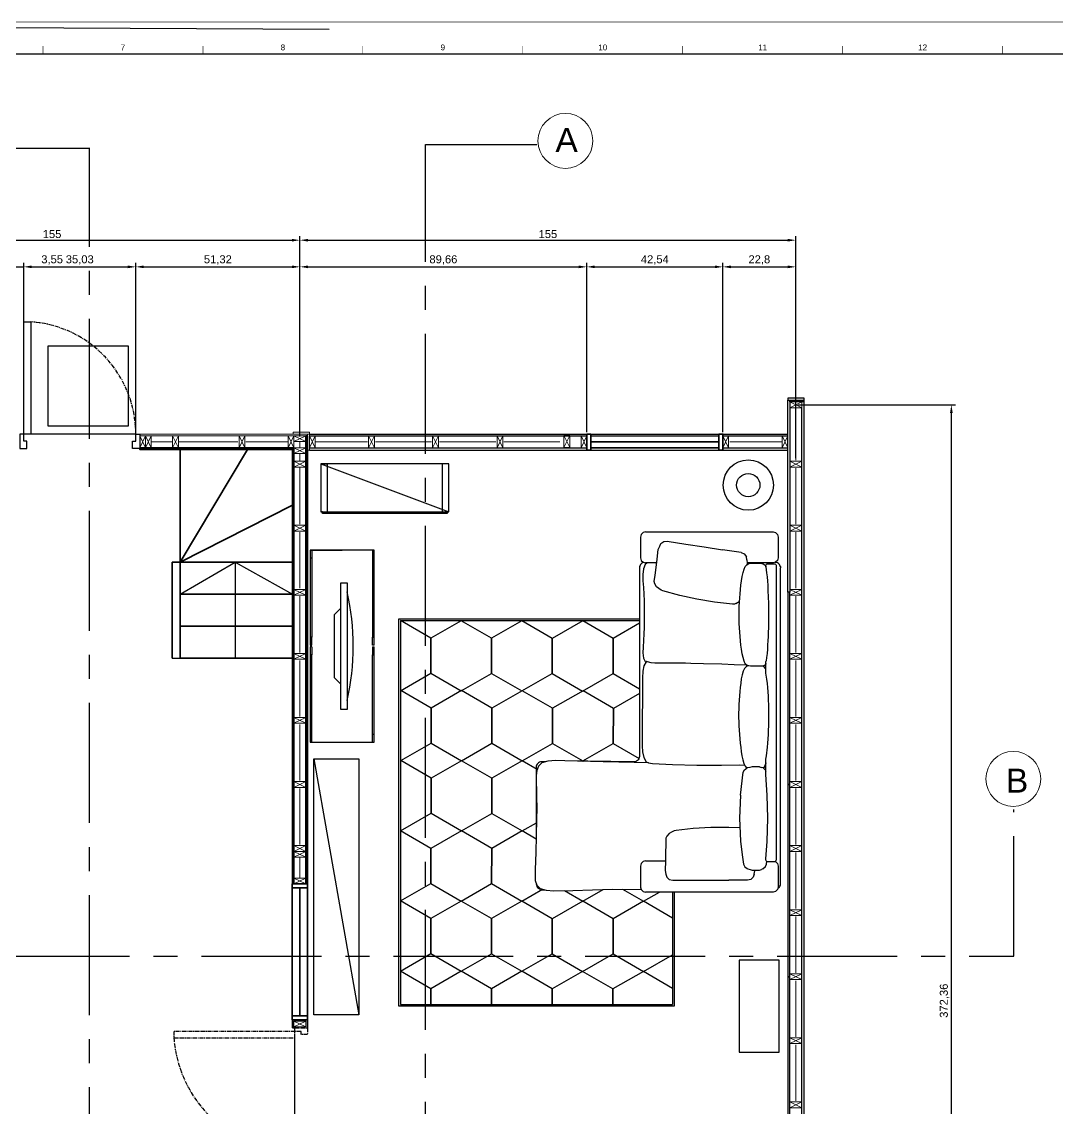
# Paper-space layout 'A000' of a CAD drawing. Header units: millimetres. Extents: x 0 to 841, y 0 to 594.
# Drawn here: x 324.4 to 648.1, y 254.6 to 594.1 of the extents above; entities that cross this region are included whole.
import ezdxf
from ezdxf.enums import TextEntityAlignment as Align

# ---------------------------------------------------------------- set-up
doc = ezdxf.new("R2010")
doc.units = ezdxf.units.MM
doc.header["$MEASUREMENT"] = 0
doc.linetypes.add('CENTER', pattern=[2, 1.25, -0.25, 0.25, -0.25])
doc.layers.get('DEFPOINTS').update_dxf_attribs({"color": 210})
for name, color, linetype, lineweight in [('A-ANNO-SYMB', 3, 'Continuous', 18), ('A-DETL-MBND', 3, 'Continuous', 18), ('A-DETL-MCUT', 4, 'Continuous', 25), ('A-DOOR-FULL', 4, 'Continuous', 25), ('A-ELEV-MBE1', 7, 'Continuous', 35), ('A-ELEV-MBE2', 4, 'Continuous', 25), ('A-FURN', 8, 'Continuous', 18), ('A-SECT-MCUT', 7, 'Continuous', 35), ('A-WALL-PATT', 8, 'Continuous', 18), ('A-WALL-STUD', 3, 'Continuous', 18)]:
    doc.layers.add(name, color=color, linetype=linetype, lineweight=lineweight)
for name, color, linetype in [('Arredo', 7, 'Continuous'), ('G-ANNO-TEXT', 3, 'Continuous'), ('G-ANNO-TTLB', 3, 'Continuous'), ('simona arzu 1', 1, 'Continuous')]:
    doc.layers.add(name, color=color, linetype=linetype)
doc.layers.add('G-ANNO-NPLT', color=210, linetype='Continuous', plot=False)
doc.styles.add('ARIAL', font='arial.ttf')
doc.styles.get("Standard").update_dxf_attribs({"font": 'arial.ttf'})
doc.dimstyles.new('ISO-25', dxfattribs={"dimtxt": 2.5, "dimasz": 2.5, "dimexe": 1.25, "dimexo": 0.625, "dimtad": 1, "dimtxsty": 'Standard', "dimcen": 2.5, "dimadec": 0, "dimazin": 0, "dimtfac": 1, "dimtmove": 0, "dimatfit": 3, "dimfxl": 1, "dimarcsym": 0})

# ---------------------------------------------------------------- blocks, each defined once
blk = doc.blocks.new('A1_GRID_LAYOUT')
at = {"layer": 'G-ANNO-NPLT', "const_width": 0.18}
blk.add_lwpolyline([(841, 594), (0, 594)], dxfattribs=at)
at = {"layer": 'G-ANNO-TTLB', "const_width": 0.5, "flags": 128}
blk.add_lwpolyline([(25, 584), (25, 10), (831, 10), (831, 584)], close=True, dxfattribs=at)
at = {"layer": 'G-ANNO-TTLB', "const_width": 0.18, "flags": 128}
for points in [[(331, 586.5), (331, 584)], [(381, 586.5), (381, 584)], [(431, 586.5), (431, 584)], [(481, 586.5), (481, 584)], [(531, 586.5), (531, 584)], [(581, 586.5), (581, 584)], [(631, 586.5), (631, 584)]]:
    blk.add_lwpolyline(points, dxfattribs=at)
at = {"layer": 'G-ANNO-TEXT', "style": 'ARIAL'}
for s, p in [('7', (356, 586.07)), ('8', (406, 586.07)), ('9', (456, 586.07)), ('10', (506, 586.07)), ('11', (556, 586.07)), ('12', (606, 586.07))]:
    blk.add_text(s, height=1.8, dxfattribs=at).set_placement(p, align=Align.MIDDLE_CENTER)
blk = doc.blocks.new('*D60')
at = {"color": 0, "lineweight": -2, "transparency": 16777216}
for p, q in [((566.96, 474.37), (616.22, 474.37)), ((614.97, 104.51), (614.97, 471.87)), ((566.96, 102.01), (616.22, 102.01))]:
    blk.add_line(p, q, dxfattribs=at)
at = {"color": 0, "transparency": 16777216}
for points in [[(614.55, 471.87), (615.38, 471.87), (614.97, 474.37)], [(614.55, 104.51), (615.38, 104.51), (614.97, 102.01)]]:
    blk.add_solid(points, dxfattribs=at)
at = {"layer": 'DEFPOINTS', "color": 0, "transparency": 16777216}
for p in [(566.34, 474.37), (614.97, 474.37), (566.34, 102.01)]:
    blk.add_point(p, dxfattribs=at)
at = {"color": 0, "transparency": 16777216, "insert": (612.84, 288.19), "char_height": 2.5, "attachment_point": 5, "rotation": 90}
blk.add_mtext('372,36', dxfattribs=at)
blk = doc.blocks.new('*D62')
at = {"color": 0, "lineweight": -2, "transparency": 16777216}
for p, q in [((256.34, 465.46), (256.34, 527.08)), ((411.34, 464.44), (411.34, 527.08)), ((258.84, 525.83), (408.84, 525.83))]:
    blk.add_line(p, q, dxfattribs=at)
at = {"color": 0, "transparency": 16777216}
for points in [[(258.84, 526.24), (258.84, 525.41), (256.34, 525.83)], [(408.84, 526.24), (408.84, 525.41), (411.34, 525.83)]]:
    blk.add_solid(points, dxfattribs=at)
at = {"layer": 'DEFPOINTS', "color": 0, "transparency": 16777216}
for p in [(411.34, 525.83), (256.34, 464.84), (411.34, 463.81)]:
    blk.add_point(p, dxfattribs=at)
at = {"color": 0, "transparency": 16777216, "insert": (333.84, 527.73), "char_height": 2.5, "attachment_point": 5}
blk.add_mtext('155', dxfattribs=at)
blk = doc.blocks.new('*D63')
at = {"color": 0, "lineweight": -2, "transparency": 16777216}
for p, q in [((411.34, 465.89), (411.34, 527.08)), ((566.34, 457.73), (566.34, 527.08)), ((413.84, 525.83), (563.84, 525.83))]:
    blk.add_line(p, q, dxfattribs=at)
at = {"color": 0, "transparency": 16777216}
for points in [[(413.84, 526.24), (413.84, 525.41), (411.34, 525.83)], [(563.84, 526.24), (563.84, 525.41), (566.34, 525.83)]]:
    blk.add_solid(points, dxfattribs=at)
at = {"layer": 'DEFPOINTS', "color": 0, "transparency": 16777216}
for p in [(566.34, 525.83), (411.34, 465.27), (566.34, 457.11)]:
    blk.add_point(p, dxfattribs=at)
at = {"color": 0, "transparency": 16777216, "insert": (488.84, 527.73), "char_height": 2.5, "attachment_point": 5}
blk.add_mtext('155', dxfattribs=at)
blk = doc.blocks.new('*D66')
at = {"color": 0, "lineweight": -2, "transparency": 16777216}
for p, q in [((324.98, 465.89), (324.98, 518.75)), ((327.48, 517.5), (357.51, 517.5)), ((360.01, 465.89), (360.01, 518.75))]:
    blk.add_line(p, q, dxfattribs=at)
at = {"color": 0, "transparency": 16777216}
for points in [[(327.48, 517.92), (327.48, 517.08), (324.98, 517.5)], [(357.51, 517.92), (357.51, 517.08), (360.01, 517.5)]]:
    blk.add_solid(points, dxfattribs=at)
at = {"layer": 'DEFPOINTS', "color": 0, "transparency": 16777216}
for p in [(360.01, 517.5), (324.98, 465.27), (360.01, 465.26)]:
    blk.add_point(p, dxfattribs=at)
at = {"color": 0, "transparency": 16777216, "insert": (342.5, 519.63), "char_height": 2.5, "attachment_point": 5}
blk.add_mtext('35,03', dxfattribs=at)
blk = doc.blocks.new('*D67')
at = {"color": 0, "lineweight": -2, "transparency": 16777216}
for p, q in [((318.93, 517.5), (316.43, 517.5)), ((321.43, 465.89), (321.43, 518.75)), ((321.43, 517.5), (324.98, 517.5)), ((324.98, 465.89), (324.98, 518.75)), ((327.48, 517.5), (337.74, 517.5))]:
    blk.add_line(p, q, dxfattribs=at)
at = {"color": 0, "transparency": 16777216}
for points in [[(318.93, 517.92), (318.93, 517.08), (321.43, 517.5)], [(327.48, 517.92), (327.48, 517.08), (324.98, 517.5)]]:
    blk.add_solid(points, dxfattribs=at)
at = {"layer": 'DEFPOINTS', "color": 0, "transparency": 16777216}
for p in [(324.98, 517.5), (321.43, 465.27), (324.98, 465.26)]:
    blk.add_point(p, dxfattribs=at)
at = {"color": 0, "transparency": 16777216, "insert": (333.86, 519.63), "char_height": 2.5, "attachment_point": 5}
blk.add_mtext('3,55', dxfattribs=at)
blk = doc.blocks.new('*D68')
at = {"color": 0, "lineweight": -2, "transparency": 16777216}
for p, q in [((360.01, 465.89), (360.01, 518.75)), ((362.51, 517.5), (408.84, 517.5)), ((411.34, 465.89), (411.34, 518.75))]:
    blk.add_line(p, q, dxfattribs=at)
at = {"color": 0, "transparency": 16777216}
for points in [[(362.51, 517.92), (362.51, 517.08), (360.01, 517.5)], [(408.84, 517.92), (408.84, 517.08), (411.34, 517.5)]]:
    blk.add_solid(points, dxfattribs=at)
at = {"layer": 'DEFPOINTS', "color": 0, "transparency": 16777216}
for p in [(411.34, 517.5), (360.01, 465.27), (411.34, 465.27)]:
    blk.add_point(p, dxfattribs=at)
at = {"color": 0, "transparency": 16777216, "insert": (385.67, 519.63), "char_height": 2.5, "attachment_point": 5}
blk.add_mtext('51,32', dxfattribs=at)
blk = doc.blocks.new('*D54')
at = {"color": 0, "lineweight": -2, "transparency": 16777216}
for p, q in [((411.34, 465.89), (411.34, 518.75)), ((413.84, 517.5), (498.5, 517.5)), ((501, 465.89), (501, 518.75))]:
    blk.add_line(p, q, dxfattribs=at)
at = {"color": 0, "transparency": 16777216}
for points in [[(413.84, 517.92), (413.84, 517.08), (411.34, 517.5)], [(498.5, 517.92), (498.5, 517.08), (501, 517.5)]]:
    blk.add_solid(points, dxfattribs=at)
at = {"layer": 'DEFPOINTS', "color": 0, "transparency": 16777216}
for p in [(501, 517.5), (411.34, 465.27), (501, 465.27)]:
    blk.add_point(p, dxfattribs=at)
at = {"color": 0, "transparency": 16777216, "insert": (456.17, 519.63), "char_height": 2.5, "attachment_point": 5}
blk.add_mtext('89,66', dxfattribs=at)
blk = doc.blocks.new('*D69')
at = {"color": 0, "lineweight": -2, "transparency": 16777216}
for p, q in [((501, 465.89), (501, 518.75)), ((503.5, 517.5), (541.04, 517.5)), ((543.54, 465.89), (543.54, 518.75))]:
    blk.add_line(p, q, dxfattribs=at)
at = {"color": 0, "transparency": 16777216}
for points in [[(503.5, 517.92), (503.5, 517.08), (501, 517.5)], [(541.04, 517.92), (541.04, 517.08), (543.54, 517.5)]]:
    blk.add_solid(points, dxfattribs=at)
at = {"layer": 'DEFPOINTS', "color": 0, "transparency": 16777216}
for p in [(543.54, 517.5), (501, 465.27), (543.54, 465.27)]:
    blk.add_point(p, dxfattribs=at)
at = {"color": 0, "transparency": 16777216, "insert": (522.27, 519.63), "char_height": 2.5, "attachment_point": 5}
blk.add_mtext('42,54', dxfattribs=at)
blk = doc.blocks.new('*D70')
at = {"color": 0, "lineweight": -2, "transparency": 16777216}
for p, q in [((543.54, 465.89), (543.54, 518.75)), ((546.04, 517.5), (563.84, 517.5)), ((566.34, 457.73), (566.34, 518.75))]:
    blk.add_line(p, q, dxfattribs=at)
at = {"color": 0, "transparency": 16777216}
for points in [[(546.04, 517.92), (546.04, 517.08), (543.54, 517.5)], [(563.84, 517.92), (563.84, 517.08), (566.34, 517.5)]]:
    blk.add_solid(points, dxfattribs=at)
at = {"layer": 'DEFPOINTS', "color": 0, "transparency": 16777216}
for p in [(566.34, 517.5), (543.54, 465.27), (566.34, 457.11)]:
    blk.add_point(p, dxfattribs=at)
at = {"color": 0, "transparency": 16777216, "insert": (554.94, 519.63), "char_height": 2.5, "attachment_point": 5}
blk.add_mtext('22,8', dxfattribs=at)

psp = doc.layouts.new('A000')

# ---------------------------------------------------------------- linework, layer by layer
for p, q in [((0, 594), (420.494, 591.726)), ((568.966, 99.962), (568.966, 476.429)), ((414.265, 465.265), (563.86, 465.265)), ((414.265, 460.961), (500.999, 460.961)), ((414.265, 460.26), (563.86, 460.26)), ((502.25, 460.961), (542.289, 460.961)), ((543.54, 460.961), (563.86, 460.961)), ((457.834, 455.942), (417.834, 455.942)), ((417.834, 455.942), (417.834, 440.942)), ((457.834, 440.942), (457.834, 455.942)), ((417.834, 440.942), (457.834, 440.942)), ((434.512, 428.995), (414.512, 428.995)), ((414.512, 428.995), (414.512, 399.245)), ((414.512, 428.995), (414.512, 399.245)), ((414.512, 428.995), (424.512, 428.995)), ((414.512, 428.995), (415.012, 428.995)), ((415.012, 428.995), (415.012, 426.495)), ((434.012, 428.995), (434.012, 426.495)), ((434.512, 399.245), (434.512, 428.995)), ((373.926, 415.217), (391.049, 425.227)), ((391.049, 425.234), (391.049, 395.259)), ((391.049, 425.227), (408.96, 415.217)), ((415.012, 426.495), (414.512, 426.495)), ((415.012, 426.495), (415.012, 401.745)), ((434.012, 426.495), (434.512, 426.495)), ((434.012, 426.495), (434.012, 401.745)), ((442.28, 286.468), (442.28, 407.468)), ((442.28, 407.468), (442.78, 407.468)), ((442.78, 407.468), (517.463, 407.468)), ((442.78, 406.968), (517.463, 406.968)), ((442.78, 406.968), (442.78, 286.968)), ((415.012, 401.745), (414.512, 401.745)), ((415.012, 399.245), (415.012, 401.745)), ((434.012, 399.245), (434.012, 401.745)), ((434.012, 401.745), (434.512, 401.745)), ((414.512, 399.245), (415.012, 399.245)), ((414.512, 398.745), (414.512, 368.995)), ((415.012, 398.745), (414.512, 398.745)), ((415.012, 398.745), (415.012, 396.245)), ((434.512, 399.245), (434.012, 399.245)), ((434.012, 398.745), (434.012, 396.245)), ((434.012, 398.745), (434.512, 398.745)), ((434.512, 368.995), (434.512, 398.745)), ((371.424, 395.198), (373.926, 395.198)), ((415.012, 396.245), (414.512, 396.245)), ((415.012, 371.495), (415.012, 396.245)), ((434.012, 371.495), (434.012, 396.245)), ((434.012, 396.245), (434.512, 396.245)), ((415.012, 371.495), (414.512, 371.495)), ((415.012, 368.995), (415.012, 371.495)), ((434.012, 368.995), (434.012, 371.495)), ((434.012, 371.495), (434.512, 371.495)), ((414.512, 368.995), (434.512, 368.995)), ((415.695, 363.814), (429.695, 283.814)), ((527.78, 322.152), (527.78, 286.968)), ((528.28, 322.152), (528.28, 286.468)), ((548.649, 300.843), (548.649, 272.141)), ((561.149, 300.843), (548.649, 300.843)), ((561.149, 272.141), (561.149, 300.843)), ((528.28, 286.468), (442.28, 286.468)), ((442.78, 286.968), (527.78, 286.968)), ((409.711, 240.759), (409.711, 276.572)), ((548.649, 272.141), (561.149, 272.141))]:
    psp.add_line(p, q)
at = {"color": 3, "linetype": 'CENTER', "ltscale": 30}
for p, q in [((345.529, 554.484), (299.648, 554.484)), ((345.529, 43.723), (345.529, 554.636)), ((450.529, 39.106), (450.529, 555.766)), ((450.529, 555.766), (485.386, 555.766)), ((634.509, 302.065), (634.509, 347.946)), ((200.529, 302.065), (634.509, 302.065))]:
    psp.add_line(p, q, dxfattribs=at)
at = {"color": 0}
for p, q in [((510.641, 464.714), (542.289, 464.714)), ((543.54, 464.714), (553.182, 464.714)), ((417.834, 455.942), (457.834, 440.942)), ((415.695, 283.814), (415.695, 363.814)), ((415.695, 363.814), (429.695, 363.814)), ((429.695, 363.814), (429.695, 283.814)), ((429.695, 283.814), (415.695, 283.814))]:
    psp.add_line(p, q, dxfattribs=at)
for points in [[(417.834, 455.942), (419.834, 455.942), (419.834, 440.942)], [(457.834, 455.942), (455.834, 455.942), (455.834, 440.942), (457.834, 440.942)], [(457.834, 440.942), (457.334, 440.942), (457.334, 440.442), (418.334, 440.442), (418.334, 440.942), (417.834, 440.942)], [(442.746, 385.048), (452.246, 390.513), (452.263, 401.473), (442.78, 406.968)], [(517.463, 406.132), (509.212, 401.385), (509.195, 390.425), (517.463, 385.635)], [(442.78, 363.245), (442.848, 363.206), (452.348, 368.671), (452.365, 379.631), (442.882, 385.126), (442.78, 385.067)], [(517.463, 384.231), (509.314, 379.543), (509.297, 368.583), (517.338, 363.924)], [(442.78, 341.306), (442.814, 341.286), (452.314, 346.751), (452.331, 357.711), (442.848, 363.206), (442.78, 363.167)], [(485.473, 360.448), (480.814, 363.147), (471.314, 357.682), (471.297, 346.722), (480.78, 341.228), (485.296, 343.825)], [(500.057, 362.967), (499.797, 363.118), (499.561, 362.982)], [(442.78, 319.366), (452.28, 324.832), (452.297, 335.792), (442.814, 341.286), (442.78, 341.267)], [(485.192, 338.671), (480.78, 341.228), (471.28, 335.762), (471.263, 324.802), (480.746, 319.308), (487.203, 323.022)], [(494.019, 322.587), (499.729, 319.278), (506.166, 322.982)], [(512.199, 323.023), (518.712, 319.249), (523.758, 322.152)], [(442.746, 297.447), (452.246, 302.912), (452.263, 313.872), (442.78, 319.366)], [(527.78, 313.995), (518.712, 319.249), (509.212, 313.784), (509.195, 302.824), (518.678, 297.329), (527.78, 302.565)], [(452.221, 286.968), (452.229, 291.952), (442.746, 297.447)], [(471.205, 286.968), (471.212, 291.923), (461.729, 297.417), (452.229, 291.952), (452.221, 286.968)], [(490.188, 286.968), (490.195, 291.893), (480.712, 297.388), (471.212, 291.923), (471.205, 286.968)], [(509.171, 286.968), (509.178, 291.864), (499.695, 297.359), (490.195, 291.893), (490.188, 286.968)], [(527.78, 292.056), (518.678, 297.329), (509.178, 291.864), (509.171, 286.968)]]:
    psp.add_lwpolyline(points)
for points in [[(461.763, 406.938), (452.263, 401.473), (452.246, 390.513), (461.729, 385.018), (471.229, 390.484), (471.246, 401.444)], [(480.746, 406.909), (471.246, 401.444), (471.229, 390.484), (480.712, 384.989), (490.212, 390.454), (490.229, 401.414)], [(499.729, 406.88), (490.229, 401.414), (490.212, 390.454), (499.695, 384.96), (509.195, 390.425), (509.212, 401.385)], [(461.865, 385.096), (452.365, 379.631), (452.348, 368.671), (461.831, 363.177), (471.331, 368.642), (471.348, 379.602)], [(480.848, 385.067), (471.348, 379.602), (471.331, 368.642), (480.814, 363.147), (490.314, 368.613), (490.331, 379.572)], [(499.831, 385.038), (490.331, 379.572), (490.314, 368.613), (499.797, 363.118), (509.297, 368.583), (509.314, 379.543)], [(461.831, 363.177), (452.331, 357.711), (452.314, 346.751), (461.797, 341.257), (471.297, 346.722), (471.314, 357.682)], [(461.797, 341.257), (452.297, 335.792), (452.28, 324.832), (461.763, 319.337), (471.263, 324.802), (471.28, 335.762)], [(461.763, 319.337), (452.263, 313.872), (452.246, 302.912), (461.729, 297.417), (471.229, 302.883), (471.246, 313.842)], [(480.746, 319.308), (471.246, 313.842), (471.229, 302.883), (480.712, 297.388), (490.212, 302.853), (490.229, 313.813)], [(499.729, 319.278), (490.229, 313.813), (490.212, 302.853), (499.695, 297.359), (509.195, 302.824), (509.212, 313.784)]]:
    psp.add_lwpolyline(points, close=True)
for radius in [7.847, 3.635]:
    psp.add_circle((551.484, 449.312), radius)
at = {"layer": 'A-ANNO-SYMB'}
for centre in [(494.319, 556.861), (634.332, 357.502)]:
    psp.add_circle(centre, 8.582, dxfattribs=at)
at = {"layer": 'A-DETL-MBND', "color": 0}
for points in [[(413.715, 465.265), (413.715, 464.715), (361.265, 464.715), (361.265, 465.265)], [(414.265, 465.816), (414.265, 465.265), (409.26, 465.265), (409.26, 465.816)], [(414.265, 460.26), (413.715, 460.26), (413.715, 465.265), (414.265, 465.265)]]:
    psp.add_lwpolyline(points, close=True, dxfattribs=at)
at = {"layer": 'A-DETL-MCUT', "color": 0}
for points in [[(568.966, 476.429), (563.86, 476.429), (563.86, 475.878), (568.966, 475.878)], [(568.966, 475.275), (564.461, 475.276), (564.461, 475.876), (568.966, 475.876)]]:
    psp.add_lwpolyline(points, dxfattribs=at)
for points in [[(563.86, 415.817), (563.86, 475.876), (564.461, 475.876), (564.461, 415.817)], [(564.46, 355.759), (564.461, 415.817), (563.86, 415.817), (563.86, 355.759)], [(564.46, 295.701), (564.461, 355.759), (563.86, 355.759), (563.86, 295.701)], [(564.46, 235.643), (564.46, 295.701), (563.86, 295.701), (563.86, 235.643)]]:
    psp.add_lwpolyline(points, close=True, dxfattribs=at)
at = {"layer": 'A-DOOR-FULL', "color": 0}
for points in [[(327.232, 500.299), (327.232, 465.265), (324.979, 465.265), (324.979, 500.299), (327.232, 500.299)], [(324.979, 465.265), (323.728, 465.265), (323.728, 460.76), (325.98, 460.76), (325.98, 463.013), (324.979, 463.013), (324.979, 465.265)], [(360.013, 465.265), (361.265, 465.265), (361.265, 460.76), (359.012, 460.76), (359.012, 463.013), (360.013, 463.013), (360.013, 465.265)]]:
    psp.add_lwpolyline(points, dxfattribs=at)
at = {"layer": 'A-DOOR-FULL', "color": 0, "linetype": 'CENTER'}
for points in [[(371.896, 276.572), (409.711, 276.572), (409.711, 278.574), (371.896, 278.574), (371.896, 276.572)], [(409.711, 278.574), (409.711, 279.686), (413.714, 279.686), (413.714, 277.684), (411.713, 277.684), (411.713, 278.574), (409.711, 278.574)]]:
    psp.add_lwpolyline(points, dxfattribs=at)
for centre, radius, start, end in [((324.845, 465.212), 35.168, 0.08643, 86.10934), ((410.584, 279.552), 38.802, 184.40465, 268.71036)]:
    psp.add_arc(centre, radius, start, end, dxfattribs=at)
at = {"layer": 'A-ELEV-MBE1', "color": 0, "linetype": 'Continuous'}
for p, q in [((502.25, 462.849), (542.289, 462.849)), ((411.312, 283.439), (411.312, 323.453))]:
    psp.add_line(p, q, dxfattribs=at)
at = {"layer": 'A-ELEV-MBE1', "color": 0}
for p, q in [((502.25, 460.961), (542.289, 460.961)), ((371.424, 425.227), (371.424, 395.198)), ((373.926, 425.227), (373.926, 395.198)), ((408.935, 282.188), (408.935, 324.729)), ((413.739, 282.188), (413.739, 324.729))]:
    psp.add_line(p, q, dxfattribs=at)
for points in [[(500.999, 465.265), (502.25, 465.265), (502.25, 460.26), (500.999, 460.26)], [(542.289, 465.265), (543.54, 465.265), (543.54, 460.26), (542.289, 460.26)], [(408.935, 323.478), (408.935, 324.729), (413.739, 324.729), (413.739, 323.478)], [(408.935, 282.188), (408.935, 283.439), (413.739, 283.439), (413.739, 282.188)]]:
    psp.add_lwpolyline(points, close=True, dxfattribs=at)
for points in [[(373.926, 425.227), (373.926, 460.46)], [(373.926, 425.227), (394.914, 460.46)], [(373.926, 425.227), (408.96, 443.001)], [(373.926, 425.227), (371.424, 425.227)], [(373.926, 425.227), (408.96, 425.227)], [(373.926, 415.217), (408.96, 415.217)], [(373.926, 405.207), (408.96, 405.207)], [(373.926, 395.198), (408.96, 395.198)]]:
    psp.add_lwpolyline(points, dxfattribs=at)
at = {"layer": 'A-ELEV-MBE2', "color": 0}
for p, q in [((568.214, 102.915), (568.214, 473.474)), ((360.013, 465.265), (324.979, 465.265)), ((414.265, 464.714), (500.999, 464.714)), ((502.25, 464.714), (542.289, 464.714)), ((543.54, 464.714), (563.86, 464.714))]:
    psp.add_line(p, q, dxfattribs=at)
psp.add_lwpolyline([(332.578, 492.792), (357.602, 492.792), (357.602, 467.768), (332.578, 467.768), (332.578, 492.792)], dxfattribs=at)
at = {"layer": 'A-FURN', "color": 0}
psp.add_line((408.96, 379.782), (408.96, 279.685), dxfattribs=at)
at = {"layer": 'A-SECT-MCUT', "color": 0}
for p, q in [((408.962, 282.188), (408.962, 279.686)), ((413.714, 279.686), (413.714, 282.188)), ((408.962, 279.686), (409.711, 279.686))]:
    psp.add_line(p, q, dxfattribs=at)
for points in [[(413.714, 464.714), (413.714, 415.817), (413.213, 415.817), (413.213, 464.714)], [(361.265, 460.961), (409.461, 460.961), (409.461, 460.46), (361.265, 460.46)], [(409.461, 460.46), (409.461, 415.817), (408.96, 415.817), (408.96, 460.46)], [(409.461, 415.817), (409.46, 355.759), (408.96, 355.759), (408.96, 415.817)], [(413.714, 415.817), (413.714, 355.759), (413.214, 355.759), (413.214, 415.817)]]:
    psp.add_lwpolyline(points, close=True, dxfattribs=at)
for points in [[(408.96, 324.729), (408.96, 355.759), (409.46, 355.759), (409.46, 324.729)], [(413.214, 324.729), (413.214, 355.759), (413.715, 355.759), (413.715, 324.729)]]:
    psp.add_lwpolyline(points, dxfattribs=at)
at = {"layer": 'A-WALL-PATT', "color": 0, "ltscale": 0.1}
for p, q in [((566.337, 473.474), (566.338, 457.107)), ((371.524, 462.838), (364.868, 462.838)), ((373.326, 462.838), (391.943, 462.838)), ((394.445, 462.838), (407.659, 462.838)), ((411.337, 460.961), (411.337, 462.912)), ((432.433, 462.838), (416.067, 462.838)), ((452.452, 462.838), (434.935, 462.838)), ((472.522, 462.838), (454.955, 462.838)), ((492.61, 462.838), (475.093, 462.838)), ((545.692, 462.838), (562.058, 462.837)), ((411.337, 459.159), (411.337, 456.757)), ((411.337, 454.955), (411.337, 437.088)), ((566.338, 454.605), (566.338, 437.088)), ((411.337, 434.586), (411.337, 417.069)), ((566.338, 434.585), (566.337, 417.069)), ((411.337, 414.566), (411.337, 397.049)), ((566.337, 414.567), (566.337, 397.049)), ((411.337, 394.547), (411.337, 377.03)), ((566.337, 394.547), (566.337, 377.031)), ((411.337, 374.527), (411.337, 357.01)), ((566.337, 374.528), (566.337, 357.01)), ((411.337, 354.508), (411.337, 336.991)), ((566.337, 354.508), (566.337, 336.992)), ((411.337, 333.037), (411.337, 326.531)), ((566.337, 334.489), (566.337, 316.966)), ((566.337, 314.464), (566.337, 296.952)), ((566.338, 294.45), (566.337, 276.933)), ((566.337, 274.431), (566.337, 256.914))]:
    psp.add_line(p, q, dxfattribs=at)
at = {"layer": 'A-WALL-PATT', "color": 0}
psp.add_line((366.269, 462.838), (371.174, 462.837), dxfattribs=at)
at = {"layer": 'A-WALL-STUD', "color": 0}
for p, q in [((568.214, 475.275), (564.461, 473.474)), ((564.461, 475.275), (568.214, 473.474)), ((361.265, 460.961), (363.066, 464.715)), ((361.265, 464.715), (363.066, 460.961)), ((363.066, 460.961), (364.868, 464.715)), ((363.066, 464.715), (364.868, 460.961)), ((371.524, 460.96), (373.326, 464.714)), ((371.524, 464.714), (373.326, 460.96)), ((392.293, 460.961), (394.095, 464.715)), ((392.293, 464.715), (394.095, 460.961)), ((407.659, 460.961), (409.461, 464.715)), ((407.659, 464.715), (409.461, 460.961)), ((409.46, 464.714), (413.213, 462.912)), ((413.213, 464.714), (409.46, 462.912)), ((416.067, 464.715), (414.265, 460.961)), ((416.067, 460.961), (414.265, 464.715)), ((434.585, 464.715), (432.783, 460.961)), ((434.585, 460.961), (432.783, 464.715)), ((454.604, 464.715), (452.803, 460.961)), ((454.604, 460.961), (452.803, 464.715)), ((474.743, 464.715), (472.941, 460.961)), ((474.743, 460.961), (472.941, 464.715)), ((495.663, 464.755), (493.861, 461.001)), ((495.663, 461.001), (493.861, 464.755)), ((500.999, 464.715), (499.197, 460.961)), ((500.999, 460.961), (499.197, 464.715)), ((543.54, 460.961), (545.342, 464.714)), ((543.54, 464.714), (545.342, 460.961)), ((562.058, 460.961), (563.86, 464.715)), ((562.058, 464.715), (563.86, 460.961)), ((409.461, 460.961), (413.214, 459.159)), ((413.214, 460.961), (409.461, 459.159)), ((413.213, 456.757), (409.46, 454.955)), ((409.46, 456.757), (413.213, 454.955)), ((568.214, 456.757), (564.461, 454.955)), ((564.461, 456.757), (568.214, 454.955)), ((413.214, 436.738), (409.461, 434.936)), ((409.461, 436.738), (413.214, 434.936)), ((568.214, 436.738), (564.461, 434.937)), ((564.461, 436.738), (568.214, 434.937)), ((568.214, 436.737), (564.461, 434.936)), ((564.461, 436.737), (568.214, 434.936)), ((413.213, 416.718), (409.46, 414.916)), ((409.46, 416.718), (413.213, 414.916)), ((568.214, 416.719), (564.461, 414.917)), ((564.461, 416.719), (568.214, 414.917)), ((413.214, 396.699), (409.461, 394.897)), ((409.461, 396.699), (413.214, 394.897)), ((564.461, 396.699), (568.214, 394.897)), ((568.214, 396.699), (564.461, 394.897)), ((413.214, 376.68), (409.46, 374.878)), ((409.46, 376.68), (413.214, 374.878)), ((568.214, 376.68), (564.461, 374.878)), ((564.461, 376.68), (568.214, 374.878)), ((413.214, 354.858), (409.46, 356.66)), ((409.46, 354.858), (413.214, 356.66)), ((568.214, 354.859), (564.461, 356.661)), ((564.461, 354.859), (568.214, 356.661)), ((564.461, 354.858), (568.214, 356.66)), ((568.214, 354.858), (564.461, 356.66)), ((413.214, 334.839), (409.46, 336.641)), ((409.46, 334.839), (413.214, 336.641)), ((568.214, 334.84), (564.461, 336.641)), ((564.461, 334.84), (568.214, 336.641)), ((564.461, 334.839), (568.214, 336.641)), ((568.214, 334.839), (564.461, 336.641)), ((413.214, 333.037), (409.46, 334.839)), ((409.46, 333.037), (413.214, 334.839)), ((413.215, 324.729), (409.461, 326.531)), ((409.461, 324.729), (413.215, 326.531)), ((564.461, 314.814), (568.214, 316.616)), ((568.214, 314.814), (564.461, 316.616)), ((564.461, 296.602), (568.214, 294.8)), ((568.214, 296.602), (564.461, 294.8)), ((413.214, 281.838), (409.46, 280.036)), ((409.46, 281.838), (413.214, 280.036)), ((564.461, 276.583), (568.214, 274.781)), ((568.214, 276.583), (564.461, 274.781)), ((564.461, 256.563), (568.214, 254.762)), ((568.214, 256.563), (564.461, 254.762))]:
    psp.add_line(p, q, dxfattribs=at)
for points in [[(568.214, 475.275), (564.461, 475.275), (564.461, 473.474), (568.214, 473.474)], [(361.265, 460.961), (361.265, 464.715), (363.066, 464.715), (363.066, 460.961)], [(363.066, 460.961), (363.066, 464.715), (364.868, 464.715), (364.868, 460.961)], [(371.524, 460.96), (371.524, 464.714), (373.326, 464.714), (373.326, 460.96)], [(392.293, 460.961), (392.293, 464.715), (394.095, 464.715), (394.095, 460.961)], [(407.659, 460.961), (407.659, 464.715), (409.461, 464.715), (409.461, 460.961)], [(409.46, 464.714), (413.213, 464.714), (413.213, 462.912), (409.46, 462.912)], [(416.067, 464.715), (416.067, 460.961), (414.265, 460.961), (414.265, 464.715)], [(434.585, 464.715), (434.585, 460.961), (432.783, 460.961), (432.783, 464.715)], [(454.604, 464.715), (454.604, 460.961), (452.803, 460.961), (452.803, 464.715)], [(474.743, 464.715), (474.743, 460.961), (472.941, 460.961), (472.941, 464.715)], [(495.663, 464.755), (495.663, 461.001), (493.861, 461.001), (493.861, 464.755)], [(500.999, 464.715), (500.999, 460.961), (499.197, 460.961), (499.197, 464.715)], [(543.54, 460.961), (543.54, 464.714), (545.342, 464.714), (545.342, 460.961)], [(562.058, 460.961), (562.058, 464.715), (563.86, 464.715), (563.86, 460.961)], [(409.461, 460.961), (413.214, 460.961), (413.214, 459.159), (409.461, 459.159)], [(413.213, 456.757), (409.46, 456.757), (409.46, 454.955), (413.213, 454.955)], [(568.214, 456.757), (564.461, 456.757), (564.461, 454.955), (568.214, 454.955)], [(413.214, 436.738), (409.461, 436.738), (409.461, 434.936), (413.214, 434.936)], [(568.214, 436.738), (564.461, 436.738), (564.461, 434.937), (568.214, 434.937)], [(568.214, 436.737), (564.461, 436.737), (564.461, 434.936), (568.214, 434.936)], [(413.213, 416.718), (409.46, 416.718), (409.46, 414.916), (413.213, 414.916)], [(568.214, 416.719), (564.461, 416.719), (564.461, 414.917), (568.214, 414.917)], [(413.214, 396.699), (409.461, 396.699), (409.461, 394.897), (413.214, 394.897)], [(564.461, 396.699), (568.214, 396.699), (568.214, 394.897), (564.461, 394.897)], [(413.214, 376.68), (409.46, 376.68), (409.46, 374.878), (413.214, 374.878)], [(568.214, 376.68), (564.461, 376.68), (564.461, 374.878), (568.214, 374.878)], [(413.214, 354.858), (409.46, 354.858), (409.46, 356.66), (413.214, 356.66)], [(568.214, 354.859), (564.461, 354.859), (564.461, 356.661), (568.214, 356.661)], [(564.461, 354.858), (568.214, 354.858), (568.214, 356.66), (564.461, 356.66)], [(413.214, 334.839), (409.46, 334.839), (409.46, 336.641), (413.214, 336.641)], [(568.214, 334.84), (564.461, 334.84), (564.461, 336.641), (568.214, 336.641)], [(564.461, 334.839), (568.214, 334.839), (568.214, 336.641), (564.461, 336.641)], [(413.214, 333.037), (409.46, 333.037), (409.46, 334.839), (413.214, 334.839)], [(413.215, 324.729), (409.461, 324.729), (409.461, 326.531), (413.215, 326.531)], [(564.461, 314.814), (568.214, 314.814), (568.214, 316.616), (564.461, 316.616)], [(564.461, 296.602), (568.214, 296.602), (568.214, 294.8), (564.461, 294.8)], [(413.214, 281.838), (409.46, 281.838), (409.46, 280.036), (413.214, 280.036)], [(564.461, 276.583), (568.214, 276.583), (568.214, 274.781), (564.461, 274.781)], [(564.461, 256.563), (568.214, 256.563), (568.214, 254.762), (564.461, 254.762)]]:
    psp.add_lwpolyline(points, close=True, dxfattribs=at)
at = {"layer": 'Arredo', "color": 0}
psp.add_lwpolyline([(424.131, 379.155), (424.131, 418.755), (426.111, 418.755), (426.111, 379.155)], close=True, dxfattribs=at)
psp.add_lwpolyline([(424.131, 387.075), (422.151, 389.055), (422.151, 408.855), (424.131, 410.835)], dxfattribs=at)
psp.add_arc((350.722, 398.955), 77.277, 347.30774, 12.69226, dxfattribs=at)
at = {"layer": 'simona arzu 1', "color": 0}
for p, q in [((519.397, 434.689), (518.595, 434.474)), ((519.397, 434.689), (559.221, 434.689)), ((559.221, 434.689), (560.023, 434.474)), ((518.008, 433.886), (517.793, 433.084)), ((517.793, 433.084), (517.793, 426.577)), ((518.595, 434.474), (518.008, 433.886)), ((524.179, 431.085), (525.061, 431.694)), ((525.061, 431.694), (526.16, 431.797)), ((526.16, 431.797), (531.926, 430.883)), ((560.023, 434.474), (560.611, 433.886)), ((560.611, 433.886), (560.826, 433.084)), ((560.826, 433.084), (560.826, 426.577)), ((522.973, 426.194), (523.33, 429.168)), ((523.33, 429.168), (523.785, 430.214)), ((523.785, 430.214), (524.179, 431.085)), ((531.926, 430.883), (537.694, 429.98)), ((537.694, 429.98), (543.463, 429.088)), ((549.234, 428.208), (543.463, 429.088)), ((549.234, 428.208), (550.249, 427.777)), ((550.249, 427.777), (550.904, 426.932)), ((517.793, 426.577), (518.008, 425.774)), ((518.008, 425.774), (518.595, 425.187)), ((518.008, 425.774), (518.008, 425.774)), ((518.595, 425.187), (519.397, 424.972)), ((518.595, 425.187), (518.595, 425.187)), ((522.82, 424.972), (519.397, 424.972)), ((519.397, 424.972), (519.397, 424.972)), ((522.639, 423.535), (522.973, 426.194)), ((551.009, 425.998), (550.904, 426.932)), ((551.004, 424.398), (551.006, 424.408)), ((551.008, 424.386), (551.004, 424.398)), ((551.009, 425.998), (551.12, 424.88)), ((551.12, 424.88), (551.033, 424.421)), ((559.221, 424.972), (551.111, 424.972)), ((557.053, 424.458), (556.998, 424.25)), ((557.053, 424.458), (557.206, 424.611)), ((557.206, 424.611), (557.414, 424.667)), ((557.414, 424.667), (559.773, 424.667)), ((560.023, 425.187), (559.221, 424.972)), ((559.221, 424.972), (559.221, 424.972)), ((559.773, 424.667), (559.981, 424.611)), ((559.981, 424.611), (560.134, 424.458)), ((560.611, 425.774), (560.023, 425.187)), ((560.134, 424.458), (560.19, 424.25)), ((560.826, 426.577), (560.611, 425.774)), ((561.388, 424.203), (561.193, 424.51)), ((522.043, 419.156), (522.329, 421.188)), ((522.329, 421.188), (522.639, 423.535)), ((556.998, 423.746), (556.998, 424.25)), ((560.19, 424.25), (560.19, 332.155)), ((561.516, 423.845), (561.388, 424.203)), ((561.516, 423.843), (561.561, 423.451)), ((561.561, 324.722), (561.561, 423.451)), ((522.267, 418.462), (522.043, 419.156)), ((522.835, 417.499), (522.267, 418.462)), ((523.508, 416.977), (522.835, 417.499)), ((524.253, 416.49), (523.508, 416.977)), ((524.794, 416.267), (524.253, 416.49)), ((530.045, 414.853), (524.794, 416.267)), ((535.426, 413.688), (530.045, 414.853)), ((540.936, 412.773), (535.426, 413.688)), ((546.575, 412.106), (540.936, 412.773)), ((547.173, 412.136), (546.575, 412.106)), ((547.596, 412.339), (547.173, 412.136)), ((547.596, 412.339), (548.602, 412.929)), ((548.602, 412.929), (548.738, 413.184)), ((556.998, 390.576), (556.998, 394.205)), ((556.998, 358.864), (556.998, 363.669)), ((549.916, 359.587), (550.321, 360.381)), ((550.321, 360.381), (551.103, 360.947)), ((550.979, 361.006), (551.103, 360.947)), ((555.02, 361.279), (555.569, 361.093)), ((555.569, 361.093), (555.618, 361.081)), ((556.137, 360.943), (556.805, 360.381)), ((556.628, 361.507), (556.619, 361.496)), ((556.628, 361.507), (556.957, 362.342)), ((556.805, 360.381), (556.998, 359.941)), ((556.998, 362.501), (556.958, 362.343)), ((549.017, 352.412), (549.916, 359.587)), ((549.017, 352.412), (548.713, 345.238)), ((548.713, 345.238), (549.003, 338.067)), ((526.057, 339.605), (525.729, 338.954)), ((526.766, 340.469), (526.057, 339.605)), ((527.511, 340.881), (526.766, 340.469)), ((528.322, 341.248), (527.511, 340.881)), ((528.892, 341.386), (528.322, 341.248)), ((534.298, 341.975), (528.892, 341.386)), ((539.793, 342.299), (534.298, 341.975)), ((545.378, 342.356), (539.793, 342.299)), ((548.835, 342.229), (545.378, 342.356)), ((525.699, 336.901), (525.645, 334.536)), ((525.729, 338.954), (525.699, 336.901)), ((549.003, 338.067), (549.535, 333.751)), ((525.645, 334.536), (525.565, 331.856)), ((518.008, 331.066), (517.793, 330.264)), ((517.793, 330.264), (517.793, 323.756)), ((518.595, 331.653), (518.008, 331.066)), ((519.397, 331.868), (518.595, 331.653)), ((519.397, 331.868), (525.565, 331.868)), ((525.565, 331.856), (525.461, 328.863)), ((551.157, 329.497), (551.334, 329.403)), ((551.334, 329.403), (552.035, 329.153)), ((555.997, 329.403), (555.585, 329.153)), ((555.997, 329.403), (556.831, 330.107)), ((556.831, 330.107), (557.178, 330.899)), ((556.998, 332.155), (556.998, 332.547)), ((557.053, 331.947), (556.998, 332.155)), ((557.053, 331.947), (557.206, 331.794)), ((557.178, 330.899), (557.276, 331.776)), ((557.206, 331.794), (557.414, 331.739)), ((557.414, 331.739), (559.773, 331.739)), ((559.705, 331.739), (560.023, 331.653)), ((559.773, 331.739), (559.981, 331.794)), ((559.981, 331.794), (560.134, 331.947)), ((560.023, 331.653), (560.611, 331.066)), ((560.134, 331.947), (560.19, 332.155)), ((560.611, 331.066), (560.826, 330.264)), ((560.826, 330.264), (560.826, 323.756)), ((525.461, 328.863), (525.75, 327.76)), ((525.727, 327.821), (525.744, 327.76)), ((525.75, 327.76), (526.005, 326.838)), ((526.005, 326.838), (526.783, 326.101)), ((526.783, 326.101), (527.853, 325.83)), ((552.274, 326.099), (551.205, 325.829)), ((552.035, 329.153), (552.694, 328.935)), ((552.274, 326.099), (553.05, 326.833)), ((552.694, 328.935), (554.946, 328.935)), ((553.298, 327.739), (553.05, 326.833)), ((553.298, 327.739), (553.579, 328.827)), ((553.579, 328.827), (553.576, 328.935)), ((554.946, 328.935), (555.585, 329.153)), ((517.793, 323.756), (518.008, 322.954)), ((517.864, 323.321), (517.852, 323.534)), ((517.883, 323.217), (517.864, 323.321)), ((517.909, 323.321), (517.864, 323.321)), ((517.937, 323.218), (517.883, 323.217)), ((517.899, 323.217), (517.883, 323.217)), ((517.899, 323.217), (517.909, 323.217)), ((517.914, 323.217), (517.909, 323.217)), ((518.008, 322.954), (518.595, 322.367)), ((518.008, 322.954), (518.008, 322.954)), ((527.853, 325.83), (533.691, 325.847)), ((533.691, 325.847), (539.529, 325.852)), ((539.529, 325.852), (545.367, 325.846)), ((551.205, 325.829), (545.367, 325.846)), ((560.611, 322.954), (560.023, 322.367)), ((560.826, 323.756), (560.611, 322.954)), ((561.193, 323.664), (561.386, 323.968)), ((561.388, 323.97), (561.516, 324.329)), ((561.516, 324.33), (561.561, 324.722)), ((518.595, 322.367), (519.397, 322.152)), ((518.595, 322.367), (518.595, 322.367)), ((559.221, 322.152), (519.397, 322.152)), ((519.397, 322.152), (519.397, 322.152)), ((560.023, 322.367), (559.221, 322.152)), ((559.221, 322.152), (559.221, 322.152))]:
    psp.add_line(p, q, dxfattribs=at)
for points in [[(518.838, 425.122), (518.425, 424.993), (518.106, 424.79), (517.841, 424.524), (517.641, 424.204), (517.509, 423.845), (517.463, 423.451), (517.463, 364.542), (517.418, 364.149), (517.289, 363.788), (517.086, 363.469), (516.82, 363.203), (516.502, 363), (516.14, 362.871), (515.747, 362.826), (494.094, 363.199)], [(519.856, 424.972), (519.275, 424.526), (518.698, 423.157), (518.492, 421.405), (518.545, 419.419), (518.698, 417.316), (518.818, 415.221), (518.905, 413.134), (518.98, 408.984), (518.967, 406.912), (518.921, 404.848), (518.841, 402.793), (518.731, 400.79), (518.599, 398.706), (518.54, 396.87), (518.735, 395.236), (519.322, 393.981), (519.438, 393.903)], [(551.252, 392.817), (550.548, 393.465), (550.161, 394.301), (549.842, 395.398), (549.595, 396.633), (549.38, 397.988), (549.199, 399.325), (549.036, 400.656), (548.901, 401.999), (548.792, 403.332), (548.715, 404.673), (548.655, 406.01), (548.609, 407.347), (548.597, 408.684), (548.609, 410.023), (548.646, 411.361), (548.707, 412.699), (548.792, 414.038), (548.902, 415.376), (549.036, 416.715), (549.194, 418.053), (549.39, 419.378), (549.584, 420.731), (549.842, 421.974), (550.161, 423.06), (550.548, 423.893), (551.006, 424.408), (551.682, 424.813), (552.184, 424.897), (552.702, 424.886), (555.341, 424.897), (556.087, 424.679), (556.472, 424.468), (556.952, 423.924), (556.998, 423.746)], [(561.193, 424.51), (560.925, 424.79), (560.607, 425.002), (560.245, 425.122), (559.904, 425.155)], [(556.998, 423.746), (557.23, 421.917), (557.364, 420.668), (557.46, 419.336), (557.545, 418.004), (557.617, 416.672), (557.727, 414.008), (557.765, 412.676), (557.792, 411.345), (557.809, 410.013), (557.815, 408.681), (557.809, 407.35), (557.792, 406.018), (557.763, 404.686), (557.722, 403.355), (557.67, 402.023), (557.606, 400.691), (557.537, 399.359), (557.46, 398.027), (557.364, 396.696), (557.23, 395.447), (557.042, 394.364), (556.998, 394.205)], [(519.699, 394.239), (519.539, 394.099), (518.885, 392.83), (518.549, 391.123), (518.411, 389.107), (518.399, 386.939), (518.378, 382.632), (518.355, 376.242), (518.34, 369.935), (518.337, 367.852), (518.462, 365.923), (518.808, 364.198), (519.518, 362.86), (520.326, 362.49), (521.589, 362.304), (527.762, 361.998), (535.407, 361.786), (543.064, 361.786), (548.815, 361.854), (550.356, 361.807)], [(519.699, 394.239), (519.839, 394.218), (520.977, 393.857), (522.306, 393.794), (526.117, 393.74), (529.917, 393.717), (531.818, 393.717), (533.528, 393.671), (537.517, 393.585), (543.22, 393.42), (547.024, 393.28), (550.826, 393.112)], [(556.998, 391.593), (556.854, 391.954), (556.443, 392.525), (556.249, 392.797), (555.994, 392.762), (555.341, 392.705), (552.158, 392.709), (551.666, 392.786), (551.252, 392.817), (550.792, 392.564), (550.268, 392.016), (549.857, 391.146), (549.542, 390.054), (549.301, 388.794), (549.117, 387.451), (548.955, 386.108), (548.817, 384.766), (548.702, 383.424), (548.61, 382.082), (548.54, 380.737), (548.495, 379.401), (548.472, 378.06), (548.472, 376.72), (548.496, 375.381), (548.542, 374.04), (548.612, 372.702), (548.704, 371.365), (548.82, 370.027), (548.959, 368.689), (549.121, 367.352), (549.306, 366.015), (549.515, 364.679), (549.775, 363.426), (550.101, 362.341), (550.499, 361.507), (550.979, 361.006)], [(556.998, 393.582), (556.956, 393.459), (556.529, 392.969), (556.249, 392.797)], [(556.998, 363.669), (557.142, 364.693), (557.445, 367.37), (557.574, 368.708), (557.684, 370.044), (557.776, 371.38), (557.85, 372.715), (557.905, 374.049), (557.942, 375.382), (557.96, 376.715), (557.961, 378.046), (557.942, 379.377), (557.906, 380.708), (557.837, 382.037), (557.778, 383.366), (557.686, 384.693), (557.576, 386.02), (557.448, 387.346), (557.303, 388.672), (557.124, 389.915), (556.998, 390.576)], [(520.326, 362.49), (515.76, 362.597), (506.12, 362.784), (494.085, 363.147), (491.274, 363.22), (488.837, 363.025), (486.976, 362.492), (485.883, 361.502), (485.363, 360.164), (485.219, 358.591), (485.331, 351.797), (485.339, 348.371), (485.316, 344.925), (485.221, 339.718), (485.055, 334.468), (484.819, 329.173), (484.819, 325.739), (485.352, 324.273), (486.403, 323.266), (488.255, 322.702), (490.724, 322.497), (496.64, 322.658), (502.764, 322.885), (508.968, 323.061), (518.008, 322.954)], [(485.186, 361.11), (485.192, 338.633)], [(488.12, 362.82), (486.902, 362.826)], [(555.02, 361.279), (554.934, 361.301), (552.706, 361.301), (552.65, 361.29), (551.925, 361.075), (551.103, 360.947)], [(556.137, 360.943), (555.618, 361.081)], [(556.628, 361.507), (556.247, 361.006), (556.137, 360.943)], [(556.998, 332.547), (557.422, 337.953), (557.62, 345.198), (557.392, 352.434), (556.998, 358.864)], [(549.535, 333.751), (549.964, 330.873), (550.368, 330.077), (551.157, 329.497)], [(486.694, 323.003), (486.694, 322.83), (487.83, 322.83)], [(561.193, 323.664), (560.923, 323.385), (560.687, 323.239)]]:
    psp.add_lwpolyline(points, dxfattribs=at)
for centre, radius, start, end in [((486.891, 361.115), 1.705, 89.63076, 180.16117), ((486.93, 324.716), 1.729, 183.51594, 279.84106)]:
    psp.add_arc(centre, radius, start, end, dxfattribs=at)

# ---------------------------------------------------------------- block references
psp.add_blockref('A1_GRID_LAYOUT', (0, 0))

# ---------------------------------------------------------------- texts
at = {"color": 3, "char_height": 7.5, "attachment_point": 1}
for s, width, insert in [('{\\fArial|b0|i0|c0|p0;A}', 28.67651, (491.2, 560.896)), ('B', 28.43682, (632.033, 360.721))]:
    psp.add_mtext_dynamic_manual_height_columns(s, width=width, gutter_width=12.5, heights=[0], dxfattribs=dict(at, insert=insert))

# ---------------------------------------------------------------- dimensions: what is measured, and where the dimension line sits
at = {"color": 3}
for base, p1, p2, picture, middle in [((411.337, 525.828), (256.338, 464.84), (411.337, 463.813), '*D62', (333.837, 527.73)), ((566.338, 525.828), (411.337, 465.265), (566.338, 457.107), '*D63', (488.837, 527.73)), ((324.979, 517.5), (321.426, 465.265), (324.979, 465.265), '*D67', (333.86, 519.627)), ((360.013, 517.5), (324.979, 465.265), (360.013, 465.265), '*D66', (342.496, 519.627)), ((411.337, 517.5), (360.013, 465.265), (411.337, 465.265), '*D68', (385.675, 519.627)), ((500.999, 517.5), (411.337, 465.265), (500.999, 465.265), '*D54', (456.168, 519.627)), ((543.54, 517.5), (500.999, 465.265), (543.54, 465.265), '*D69', (522.269, 519.627)), ((566.338, 517.5), (543.54, 465.265), (566.338, 457.107), '*D70', (554.939, 519.627))]:
    dim = psp.add_linear_dim(base=base, p1=p1, p2=p2, dimstyle='ISO-25', dxfattribs=at)
    dim.commit()
    dim.dimension.update_dxf_attribs({"geometry": picture, "text_midpoint": middle})
dim = psp.add_linear_dim(base=(614.965, 474.375), p1=(566.338, 102.014), p2=(566.337, 474.375), angle=90, dimstyle='ISO-25', dxfattribs=at)
dim.commit()
dim.dimension.update_dxf_attribs({"geometry": '*D60', "text_midpoint": (614.965, 288.194), "dimtype": 160})

doc.saveas('drawing.dxf')
